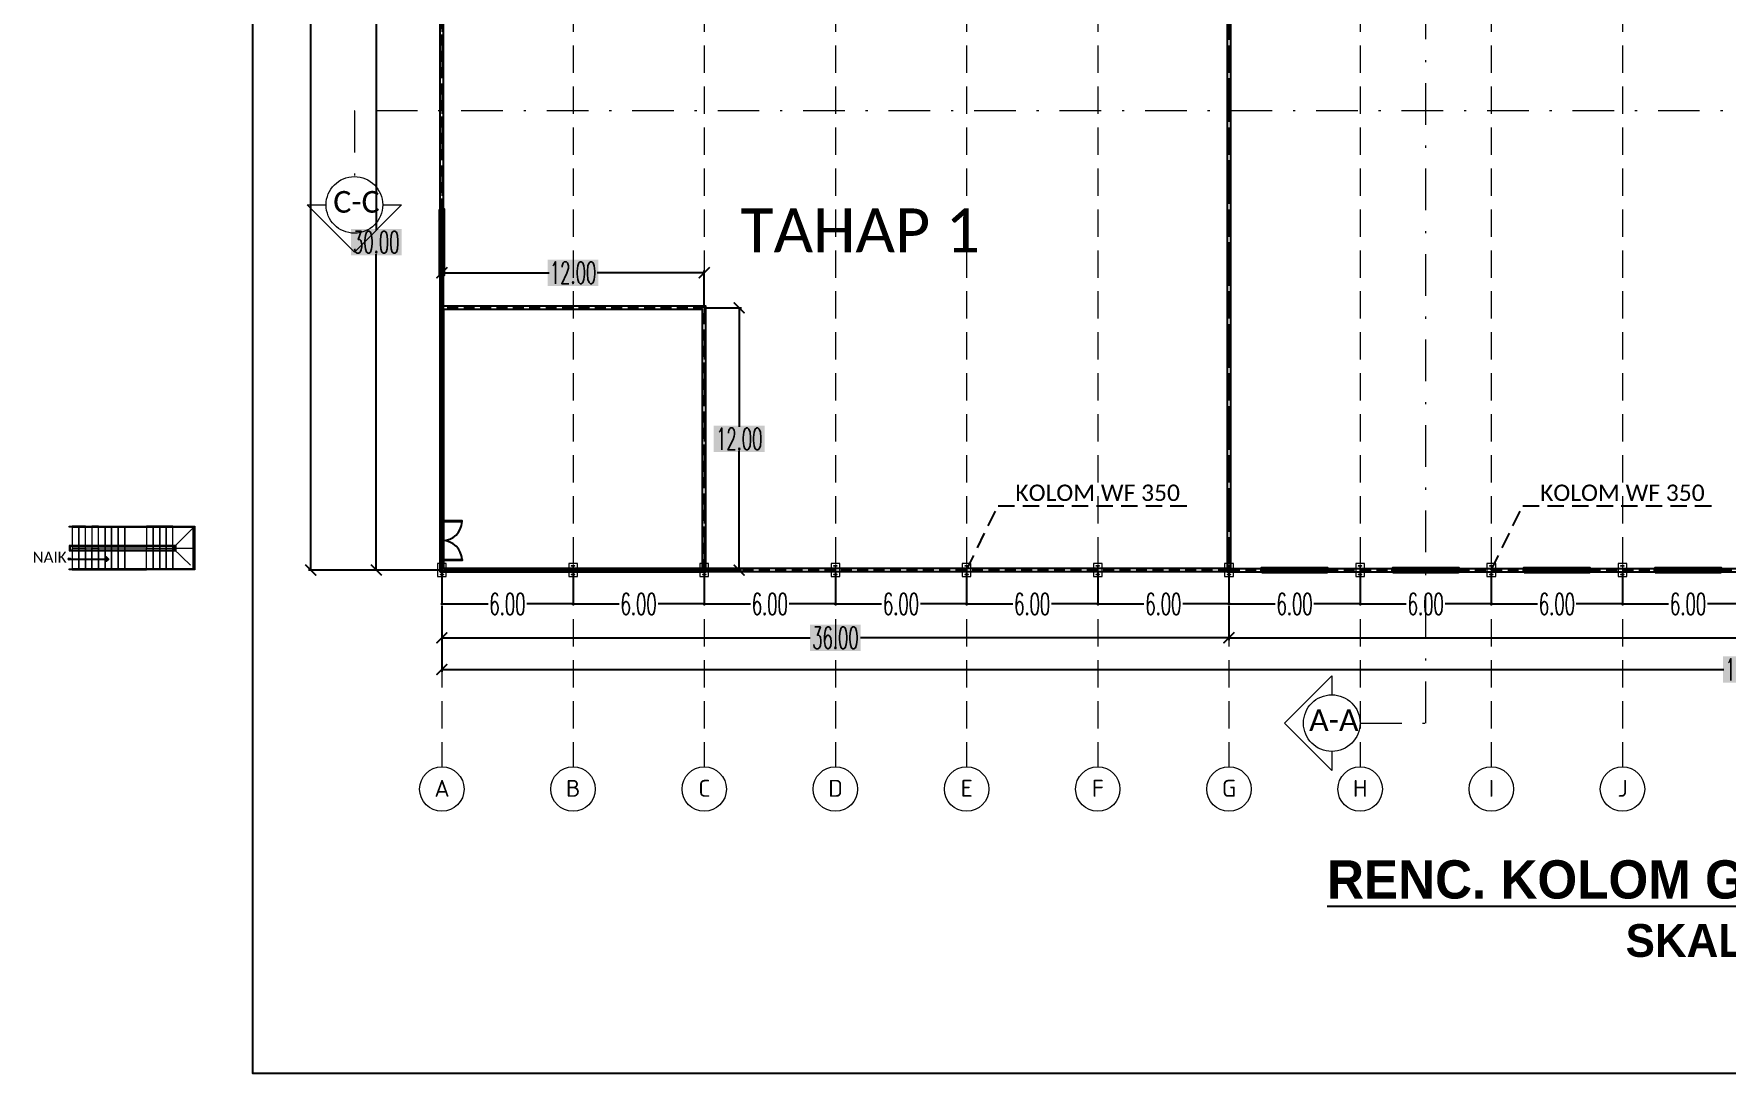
# Model space of a CAD drawing. Header units: millimetres. Extents: x 2175 to 3376, y 1504 to 1740.
# Drawn here: x 2582.5 to 2659.9, y 1584 to 1631.5 of the extents above; entities that cross this region are included whole.
import ezdxf

# ---------------------------------------------------------------- set-up
doc = ezdxf.new("R2010")
doc.units = ezdxf.units.MM
for name, pattern in [('DASHDOTX2', [50.8, 25.4, -12.7, 0, -12.7]), ('DASHED', [19.05, 12.7, -6.35]), ('HIDDEN', [0.375, 0.25, -0.125]), ('HIDDEN2', [0.1875, 0.125, -0.0625])]:
    doc.linetypes.add(name, pattern=pattern)
for name, color, linetype in [('2.5', 40, 'Continuous'), ('ARCH', 7, 'Continuous'), ('FUR', 7, 'Continuous'), ('GR', 7, 'Continuous'), ('KOP TEKS', 1, 'Continuous'), ('TEXT', 7, 'Continuous')]:
    doc.layers.add(name, color=color, linetype=linetype)
for name, color, linetype, lineweight in [('Garis Dim', 131, 'DASHED', 9), ('GRS-TIPIS', 253, 'Continuous', 9), ('HAT', 8, 'Continuous', 9), ('HATCH', 9, 'Continuous', 0), ('kusen', 2, 'Continuous', 5), ('PERABOT', 42, 'Continuous', 9), ('Pondasi', 6, 'Continuous', 9), ('POT', 2, 'Continuous', 30), ('RAILING', 34, 'Continuous', 9), ('TANGGA', 223, 'Continuous', 9)]:
    doc.layers.add(name, color=color, linetype=linetype, lineweight=lineweight)
doc.styles.add('-DIM2', font='simplex.shx', dxfattribs={"width": 0.55})
doc.styles.get("Standard").update_dxf_attribs({"font": 'arial.ttf'})
doc.dimstyles.new('DENAH KANTOR', dxfattribs={"dimtxt": 1, "dimasz": 0.05, "dimexe": 0.05, "dimexo": 0.05, "dimgap": 0.05, "dimtad": 0, "dimtih": 1, "dimtoh": 1, "dimzin": 0, "dimdsep": 46, "dimtxsty": '-DIM2', "dimblk": 'ARCHTICK', "dimcen": 0.3, "dimdle": 0.05, "dimclrd": 1, "dimclre": 1, "dimclrt": 7, "dimadec": 0, "dimazin": 0, "dimtfac": 1, "dimtix": 1, "dimtofl": 0, "dimtmove": 0, "dimatfit": 3, "dimldrblk": 'ARCHTICK', "dimfxl": 1, "dimtolj": 1, "dimtzin": 0, "dimarcsym": 0})
doc.dimstyles.new('DIMENSI WARNA 2.1', dxfattribs={"dimtxt": 1, "dimasz": 0.5, "dimexe": 0.1, "dimexo": 0.1, "dimgap": 0.05, "dimtad": 0, "dimtih": 1, "dimtoh": 1, "dimrnd": 0.0025, "dimzin": 0, "dimdsep": 46, "dimtxsty": '-DIM2', "dimblk": 'ARCHTICK', "dimcen": 0.1, "dimclrd": 1, "dimclre": 1, "dimclrt": 256, "dimadec": 0, "dimazin": 0, "dimtfac": 1, "dimtofl": 0, "dimtmove": 0, "dimatfit": 3, "dimldrblk": 'ARCHTICK', "dimfxl": 0.18, "dimtfill": 2, "dimtfillclr": 256, "dimtolj": 1, "dimtzin": 0, "dimarcsym": 0})

# ---------------------------------------------------------------- blocks, each defined once
blk = doc.blocks.new('_ArchTick')
at = {"color": 0, "linetype": 'ByBlock', "const_width": 0.15}
blk.add_lwpolyline([(-0.5, -0.5), (0.5, 0.5)], dxfattribs=at)
blk = doc.blocks.new('*D1064')
at = {"layer": 'Defpoints', "color": 0, "transparency": 16777216}
for p in [(2601.14, 1636.996), (2598.14, 1606.996), (2601.14, 1606.996)]:
    blk.add_point(p, dxfattribs=at)
at = {"layer": 'GR', "color": 1, "lineweight": -2, "transparency": 16777216}
for p, q in [((2601.04, 1636.996), (2598.04, 1636.996)), ((2598.14, 1636.996), (2598.14, 1622.546)), ((2598.14, 1606.996), (2598.14, 1621.446)), ((2601.04, 1606.996), (2598.04, 1606.996))]:
    blk.add_line(p, q, dxfattribs=at)
at = {"layer": 'GR', "color": 1, "lineweight": -2, "transparency": 16777216, "xscale": 0.5, "yscale": 0.5, "zscale": 0.5}
for p, rotation in [((2598.14, 1636.996), 90), ((2598.14, 1606.996), 270)]:
    blk.add_blockref('_ArchTick', p, dxfattribs=dict(at, rotation=rotation))
at = {"layer": 'GR', "color": 240, "transparency": 16777216, "insert": (2598.14, 1621.996), "char_height": 1, "attachment_point": 5, "style": '-DIM2', "bg_fill": 1, "box_fill_scale": 1.1, "bg_fill_color": 256, "bg_fill_true_color": 16180224, "bg_fill_transparency": 0}
blk.add_mtext('\\A1;30.00', dxfattribs=at)
blk = doc.blocks.new('*D1065')
at = {"layer": 'Defpoints', "color": 0, "transparency": 16777216}
for p in [(2598.14, 1666.996), (2595.14, 1606.996), (2598.14, 1606.996)]:
    blk.add_point(p, dxfattribs=at)
at = {"layer": 'GR', "color": 1, "lineweight": -2, "transparency": 16777216}
for p, q in [((2598.04, 1666.996), (2595.04, 1666.996)), ((2595.14, 1666.996), (2595.14, 1637.546)), ((2595.14, 1606.996), (2595.14, 1636.446)), ((2598.04, 1606.996), (2595.04, 1606.996))]:
    blk.add_line(p, q, dxfattribs=at)
at = {"layer": 'GR', "color": 1, "lineweight": -2, "transparency": 16777216, "xscale": 0.5, "yscale": 0.5, "zscale": 0.5}
for p, rotation in [((2595.14, 1666.996), 90), ((2595.14, 1606.996), 270)]:
    blk.add_blockref('_ArchTick', p, dxfattribs=dict(at, rotation=rotation))
at = {"layer": 'GR', "color": 240, "transparency": 16777216, "insert": (2595.14, 1636.996), "char_height": 1, "attachment_point": 5, "style": '-DIM2', "bg_fill": 1, "box_fill_scale": 1.1, "bg_fill_color": 256, "bg_fill_true_color": 16180224, "bg_fill_transparency": 0}
blk.add_mtext('\\A1;60.00', dxfattribs=at)
blk = doc.blocks.new('*D1066')
at = {"layer": 'Defpoints', "color": 0, "transparency": 16777216}
for p in [(2613.14, 1618.996), (2614.74, 1618.996), (2613.14, 1606.996)]:
    blk.add_point(p, dxfattribs=at)
at = {"layer": 'GR', "color": 1, "lineweight": -2, "transparency": 16777216}
for p, q in [((2613.24, 1618.996), (2614.84, 1618.996)), ((2614.74, 1618.996), (2614.74, 1613.546)), ((2614.74, 1606.996), (2614.74, 1612.446)), ((2613.24, 1606.996), (2614.84, 1606.996))]:
    blk.add_line(p, q, dxfattribs=at)
at = {"layer": 'GR', "color": 1, "lineweight": -2, "transparency": 16777216, "xscale": 0.5, "yscale": 0.5, "zscale": 0.5}
for p, rotation in [((2614.74, 1618.996), 90), ((2614.74, 1606.996), 270)]:
    blk.add_blockref('_ArchTick', p, dxfattribs=dict(at, rotation=rotation))
at = {"layer": 'GR', "color": 240, "transparency": 16777216, "insert": (2614.74, 1612.996), "char_height": 1, "attachment_point": 5, "style": '-DIM2', "bg_fill": 1, "box_fill_scale": 1.1, "bg_fill_color": 256, "bg_fill_true_color": 16180224, "bg_fill_transparency": 0}
blk.add_mtext('\\A1;12.00', dxfattribs=at)
blk = doc.blocks.new('*D1114')
at = {"layer": 'Defpoints', "color": 0, "transparency": 16777216}
for p in [(2601.14, 1620.596), (2601.14, 1618.996), (2613.14, 1618.996)]:
    blk.add_point(p, dxfattribs=at)
at = {"layer": 'GR', "color": 1, "lineweight": -2, "transparency": 16777216}
for p, q in [((2601.14, 1619.096), (2601.14, 1620.696)), ((2601.14, 1620.596), (2606.042, 1620.596)), ((2613.14, 1620.596), (2608.238, 1620.596)), ((2613.14, 1619.096), (2613.14, 1620.696))]:
    blk.add_line(p, q, dxfattribs=at)
at = {"layer": 'GR', "color": 1, "lineweight": -2, "transparency": 16777216, "xscale": 0.5, "yscale": 0.5, "zscale": 0.5, "rotation": 180}
blk.add_blockref('_ArchTick', (2601.14, 1620.596), dxfattribs=at)
at = {"layer": 'GR', "color": 1, "lineweight": -2, "transparency": 16777216, "xscale": 0.5, "yscale": 0.5, "zscale": 0.5}
blk.add_blockref('_ArchTick', (2613.14, 1620.596), dxfattribs=at)
at = {"layer": 'GR', "color": 240, "transparency": 16777216, "insert": (2607.14, 1620.596), "char_height": 1, "attachment_point": 5, "style": '-DIM2', "bg_fill": 1, "box_fill_scale": 1.1, "bg_fill_color": 256, "bg_fill_true_color": 16180224, "bg_fill_transparency": 0}
blk.add_mtext('\\A1;12.00', dxfattribs=at)
blk = doc.blocks.new('*D1115')
at = {"layer": 'Defpoints', "color": 0, "linetype": 'Continuous', "transparency": 16777216}
for p in [(2601.14, 1606.996), (2607.14, 1606.996), (2607.14, 1605.446)]:
    blk.add_point(p, dxfattribs=at)
at = {"layer": 'GR', "color": 1, "linetype": 'Continuous', "lineweight": -2, "transparency": 16777216}
for p, q in [((2601.14, 1606.946), (2601.14, 1605.396)), ((2607.14, 1606.946), (2607.14, 1605.396)), ((2601.09, 1605.446), (2603.252, 1605.446)), ((2607.19, 1605.446), (2605.028, 1605.446))]:
    blk.add_line(p, q, dxfattribs=at)
at = {"layer": 'GR', "color": 1, "linetype": 'Continuous', "lineweight": -2, "transparency": 16777216, "xscale": 0.05, "yscale": 0.05, "zscale": 0.05, "rotation": 180}
blk.add_blockref('_ArchTick', (2601.14, 1605.446), dxfattribs=at)
at = {"layer": 'GR', "color": 1, "linetype": 'Continuous', "lineweight": -2, "transparency": 16777216, "xscale": 0.05, "yscale": 0.05, "zscale": 0.05}
blk.add_blockref('_ArchTick', (2607.14, 1605.446), dxfattribs=at)
at = {"layer": 'GR', "color": 7, "linetype": 'Continuous', "transparency": 16777216, "insert": (2604.14, 1605.446), "char_height": 1, "attachment_point": 5, "style": '-DIM2'}
blk.add_mtext('\\A1;6.00', dxfattribs=at)
blk = doc.blocks.new('*D1116')
at = {"layer": 'Defpoints', "color": 0, "linetype": 'Continuous', "transparency": 16777216}
for p in [(2607.14, 1606.996), (2613.14, 1606.996), (2607.14, 1605.446)]:
    blk.add_point(p, dxfattribs=at)
at = {"layer": 'GR', "color": 1, "linetype": 'Continuous', "lineweight": -2, "transparency": 16777216}
for p, q in [((2607.14, 1606.946), (2607.14, 1605.396)), ((2613.14, 1606.946), (2613.14, 1605.396)), ((2607.09, 1605.446), (2609.252, 1605.446)), ((2613.19, 1605.446), (2611.028, 1605.446))]:
    blk.add_line(p, q, dxfattribs=at)
at = {"layer": 'GR', "color": 1, "linetype": 'Continuous', "lineweight": -2, "transparency": 16777216, "xscale": 0.05, "yscale": 0.05, "zscale": 0.05, "rotation": 180}
blk.add_blockref('_ArchTick', (2607.14, 1605.446), dxfattribs=at)
at = {"layer": 'GR', "color": 1, "linetype": 'Continuous', "lineweight": -2, "transparency": 16777216, "xscale": 0.05, "yscale": 0.05, "zscale": 0.05}
blk.add_blockref('_ArchTick', (2613.14, 1605.446), dxfattribs=at)
at = {"layer": 'GR', "color": 7, "linetype": 'Continuous', "transparency": 16777216, "insert": (2610.14, 1605.446), "char_height": 1, "attachment_point": 5, "style": '-DIM2'}
blk.add_mtext('\\A1;6.00', dxfattribs=at)
blk = doc.blocks.new('*D1117')
at = {"layer": 'Defpoints', "color": 0, "transparency": 16777216}
for p in [(2601.14, 1605.446), (2721.14, 1605.446), (2721.14, 1602.446)]:
    blk.add_point(p, dxfattribs=at)
at = {"layer": 'GR', "color": 1, "lineweight": -2, "transparency": 16777216}
for p, q in [((2601.14, 1605.346), (2601.14, 1602.346)), ((2721.14, 1605.346), (2721.14, 1602.346)), ((2601.14, 1602.446), (2659.78, 1602.446)), ((2721.14, 1602.446), (2662.5, 1602.446))]:
    blk.add_line(p, q, dxfattribs=at)
at = {"layer": 'GR', "color": 1, "lineweight": -2, "transparency": 16777216, "xscale": 0.5, "yscale": 0.5, "zscale": 0.5, "rotation": 180}
blk.add_blockref('_ArchTick', (2601.14, 1602.446), dxfattribs=at)
at = {"layer": 'GR', "color": 1, "lineweight": -2, "transparency": 16777216, "xscale": 0.5, "yscale": 0.5, "zscale": 0.5}
blk.add_blockref('_ArchTick', (2721.14, 1602.446), dxfattribs=at)
at = {"layer": 'GR', "color": 240, "transparency": 16777216, "insert": (2661.14, 1602.446), "char_height": 1, "attachment_point": 5, "style": '-DIM2', "bg_fill": 1, "box_fill_scale": 1.1, "bg_fill_color": 256, "bg_fill_true_color": 16180224, "bg_fill_transparency": 0}
blk.add_mtext('\\A1;120.00', dxfattribs=at)
blk = doc.blocks.new('*D1118')
at = {"layer": 'Defpoints', "color": 0, "transparency": 16777216}
for p in [(2601.14, 1605.446), (2637.14, 1605.446), (2637.14, 1603.896)]:
    blk.add_point(p, dxfattribs=at)
at = {"layer": 'GR', "color": 1, "lineweight": -2, "transparency": 16777216}
for p, q in [((2601.14, 1605.346), (2601.14, 1603.796)), ((2637.14, 1605.346), (2637.14, 1603.796)), ((2601.14, 1603.896), (2617.99, 1603.896)), ((2637.14, 1603.896), (2620.29, 1603.896))]:
    blk.add_line(p, q, dxfattribs=at)
at = {"layer": 'GR', "color": 1, "lineweight": -2, "transparency": 16777216, "xscale": 0.5, "yscale": 0.5, "zscale": 0.5, "rotation": 180}
blk.add_blockref('_ArchTick', (2601.14, 1603.896), dxfattribs=at)
at = {"layer": 'GR', "color": 1, "lineweight": -2, "transparency": 16777216, "xscale": 0.5, "yscale": 0.5, "zscale": 0.5}
blk.add_blockref('_ArchTick', (2637.14, 1603.896), dxfattribs=at)
at = {"layer": 'GR', "color": 240, "transparency": 16777216, "insert": (2619.14, 1603.896), "char_height": 1, "attachment_point": 5, "style": '-DIM2', "bg_fill": 1, "box_fill_scale": 1.1, "bg_fill_color": 256, "bg_fill_true_color": 16180224, "bg_fill_transparency": 0}
blk.add_mtext('\\A1;36.00', dxfattribs=at)
blk = doc.blocks.new('*D1119')
at = {"layer": 'Defpoints', "color": 0, "transparency": 16777216}
for p in [(2637.14, 1605.446), (2721.14, 1605.446), (2637.14, 1603.896)]:
    blk.add_point(p, dxfattribs=at)
at = {"layer": 'GR', "color": 1, "lineweight": -2, "transparency": 16777216}
for p, q in [((2637.14, 1605.346), (2637.14, 1603.796)), ((2721.14, 1605.346), (2721.14, 1603.796)), ((2637.14, 1603.896), (2677.99, 1603.896)), ((2721.14, 1603.896), (2680.29, 1603.896))]:
    blk.add_line(p, q, dxfattribs=at)
at = {"layer": 'GR', "color": 1, "lineweight": -2, "transparency": 16777216, "xscale": 0.5, "yscale": 0.5, "zscale": 0.5, "rotation": 180}
blk.add_blockref('_ArchTick', (2637.14, 1603.896), dxfattribs=at)
at = {"layer": 'GR', "color": 1, "lineweight": -2, "transparency": 16777216, "xscale": 0.5, "yscale": 0.5, "zscale": 0.5}
blk.add_blockref('_ArchTick', (2721.14, 1603.896), dxfattribs=at)
at = {"layer": 'GR', "color": 240, "transparency": 16777216, "insert": (2679.14, 1603.896), "char_height": 1, "attachment_point": 5, "style": '-DIM2', "bg_fill": 1, "box_fill_scale": 1.1, "bg_fill_color": 256, "bg_fill_true_color": 16180224, "bg_fill_transparency": 0}
blk.add_mtext('\\A1;84.00', dxfattribs=at)
blk = doc.blocks.new('*D1156')
at = {"layer": 'Defpoints', "color": 0, "linetype": 'Continuous', "transparency": 16777216}
for p in [(2619.14, 1606.996), (2625.14, 1606.996), (2619.14, 1605.446)]:
    blk.add_point(p, dxfattribs=at)
at = {"layer": 'GR', "color": 1, "linetype": 'Continuous', "lineweight": -2, "transparency": 16777216}
for p, q in [((2619.14, 1606.946), (2619.14, 1605.396)), ((2625.14, 1606.946), (2625.14, 1605.396)), ((2619.09, 1605.446), (2621.252, 1605.446)), ((2625.19, 1605.446), (2623.028, 1605.446))]:
    blk.add_line(p, q, dxfattribs=at)
at = {"layer": 'GR', "color": 1, "linetype": 'Continuous', "lineweight": -2, "transparency": 16777216, "xscale": 0.05, "yscale": 0.05, "zscale": 0.05, "rotation": 180}
blk.add_blockref('_ArchTick', (2619.14, 1605.446), dxfattribs=at)
at = {"layer": 'GR', "color": 1, "linetype": 'Continuous', "lineweight": -2, "transparency": 16777216, "xscale": 0.05, "yscale": 0.05, "zscale": 0.05}
blk.add_blockref('_ArchTick', (2625.14, 1605.446), dxfattribs=at)
at = {"layer": 'GR', "color": 7, "linetype": 'Continuous', "transparency": 16777216, "insert": (2622.14, 1605.446), "char_height": 1, "attachment_point": 5, "style": '-DIM2'}
blk.add_mtext('\\A1;6.00', dxfattribs=at)
blk = doc.blocks.new('*D1157')
at = {"layer": 'Defpoints', "color": 0, "linetype": 'Continuous', "transparency": 16777216}
for p in [(2613.14, 1606.996), (2619.14, 1606.996), (2619.14, 1605.446)]:
    blk.add_point(p, dxfattribs=at)
at = {"layer": 'GR', "color": 1, "linetype": 'Continuous', "lineweight": -2, "transparency": 16777216}
for p, q in [((2613.14, 1606.946), (2613.14, 1605.396)), ((2619.14, 1606.946), (2619.14, 1605.396)), ((2613.09, 1605.446), (2615.252, 1605.446)), ((2619.19, 1605.446), (2617.028, 1605.446))]:
    blk.add_line(p, q, dxfattribs=at)
at = {"layer": 'GR', "color": 1, "linetype": 'Continuous', "lineweight": -2, "transparency": 16777216, "xscale": 0.05, "yscale": 0.05, "zscale": 0.05, "rotation": 180}
blk.add_blockref('_ArchTick', (2613.14, 1605.446), dxfattribs=at)
at = {"layer": 'GR', "color": 1, "linetype": 'Continuous', "lineweight": -2, "transparency": 16777216, "xscale": 0.05, "yscale": 0.05, "zscale": 0.05}
blk.add_blockref('_ArchTick', (2619.14, 1605.446), dxfattribs=at)
at = {"layer": 'GR', "color": 7, "linetype": 'Continuous', "transparency": 16777216, "insert": (2616.14, 1605.446), "char_height": 1, "attachment_point": 5, "style": '-DIM2'}
blk.add_mtext('\\A1;6.00', dxfattribs=at)
blk = doc.blocks.new('*D1158')
at = {"layer": 'Defpoints', "color": 0, "linetype": 'Continuous', "transparency": 16777216}
for p in [(2643.14, 1606.996), (2649.14, 1606.996), (2643.14, 1605.446)]:
    blk.add_point(p, dxfattribs=at)
at = {"layer": 'GR', "color": 1, "linetype": 'Continuous', "lineweight": -2, "transparency": 16777216}
for p, q in [((2643.14, 1606.946), (2643.14, 1605.396)), ((2649.14, 1606.946), (2649.14, 1605.396)), ((2643.09, 1605.446), (2645.252, 1605.446)), ((2649.19, 1605.446), (2647.028, 1605.446))]:
    blk.add_line(p, q, dxfattribs=at)
at = {"layer": 'GR', "color": 1, "linetype": 'Continuous', "lineweight": -2, "transparency": 16777216, "xscale": 0.05, "yscale": 0.05, "zscale": 0.05, "rotation": 180}
blk.add_blockref('_ArchTick', (2643.14, 1605.446), dxfattribs=at)
at = {"layer": 'GR', "color": 1, "linetype": 'Continuous', "lineweight": -2, "transparency": 16777216, "xscale": 0.05, "yscale": 0.05, "zscale": 0.05}
blk.add_blockref('_ArchTick', (2649.14, 1605.446), dxfattribs=at)
at = {"layer": 'GR', "color": 7, "linetype": 'Continuous', "transparency": 16777216, "insert": (2646.14, 1605.446), "char_height": 1, "attachment_point": 5, "style": '-DIM2'}
blk.add_mtext('\\A1;6.00', dxfattribs=at)
blk = doc.blocks.new('*D1159')
at = {"layer": 'Defpoints', "color": 0, "linetype": 'Continuous', "transparency": 16777216}
for p in [(2637.14, 1606.996), (2643.14, 1606.996), (2643.14, 1605.446)]:
    blk.add_point(p, dxfattribs=at)
at = {"layer": 'GR', "color": 1, "linetype": 'Continuous', "lineweight": -2, "transparency": 16777216}
for p, q in [((2637.14, 1606.946), (2637.14, 1605.396)), ((2643.14, 1606.946), (2643.14, 1605.396)), ((2637.09, 1605.446), (2639.252, 1605.446)), ((2643.19, 1605.446), (2641.028, 1605.446))]:
    blk.add_line(p, q, dxfattribs=at)
at = {"layer": 'GR', "color": 1, "linetype": 'Continuous', "lineweight": -2, "transparency": 16777216, "xscale": 0.05, "yscale": 0.05, "zscale": 0.05, "rotation": 180}
blk.add_blockref('_ArchTick', (2637.14, 1605.446), dxfattribs=at)
at = {"layer": 'GR', "color": 1, "linetype": 'Continuous', "lineweight": -2, "transparency": 16777216, "xscale": 0.05, "yscale": 0.05, "zscale": 0.05}
blk.add_blockref('_ArchTick', (2643.14, 1605.446), dxfattribs=at)
at = {"layer": 'GR', "color": 7, "linetype": 'Continuous', "transparency": 16777216, "insert": (2640.14, 1605.446), "char_height": 1, "attachment_point": 5, "style": '-DIM2'}
blk.add_mtext('\\A1;6.00', dxfattribs=at)
blk = doc.blocks.new('*D1160')
at = {"layer": 'Defpoints', "color": 0, "linetype": 'Continuous', "transparency": 16777216}
for p in [(2625.14, 1606.996), (2631.14, 1606.996), (2631.14, 1605.446)]:
    blk.add_point(p, dxfattribs=at)
at = {"layer": 'GR', "color": 1, "linetype": 'Continuous', "lineweight": -2, "transparency": 16777216}
for p, q in [((2625.14, 1606.946), (2625.14, 1605.396)), ((2631.14, 1606.946), (2631.14, 1605.396)), ((2625.09, 1605.446), (2627.252, 1605.446)), ((2631.19, 1605.446), (2629.028, 1605.446))]:
    blk.add_line(p, q, dxfattribs=at)
at = {"layer": 'GR', "color": 1, "linetype": 'Continuous', "lineweight": -2, "transparency": 16777216, "xscale": 0.05, "yscale": 0.05, "zscale": 0.05, "rotation": 180}
blk.add_blockref('_ArchTick', (2625.14, 1605.446), dxfattribs=at)
at = {"layer": 'GR', "color": 1, "linetype": 'Continuous', "lineweight": -2, "transparency": 16777216, "xscale": 0.05, "yscale": 0.05, "zscale": 0.05}
blk.add_blockref('_ArchTick', (2631.14, 1605.446), dxfattribs=at)
at = {"layer": 'GR', "color": 7, "linetype": 'Continuous', "transparency": 16777216, "insert": (2628.14, 1605.446), "char_height": 1, "attachment_point": 5, "style": '-DIM2'}
blk.add_mtext('\\A1;6.00', dxfattribs=at)
blk = doc.blocks.new('*D1161')
at = {"layer": 'Defpoints', "color": 0, "linetype": 'Continuous', "transparency": 16777216}
for p in [(2631.14, 1606.996), (2637.14, 1606.996), (2631.14, 1605.446)]:
    blk.add_point(p, dxfattribs=at)
at = {"layer": 'GR', "color": 1, "linetype": 'Continuous', "lineweight": -2, "transparency": 16777216}
for p, q in [((2631.14, 1606.946), (2631.14, 1605.396)), ((2637.14, 1606.946), (2637.14, 1605.396)), ((2631.09, 1605.446), (2633.252, 1605.446)), ((2637.19, 1605.446), (2635.028, 1605.446))]:
    blk.add_line(p, q, dxfattribs=at)
at = {"layer": 'GR', "color": 1, "linetype": 'Continuous', "lineweight": -2, "transparency": 16777216, "xscale": 0.05, "yscale": 0.05, "zscale": 0.05, "rotation": 180}
blk.add_blockref('_ArchTick', (2631.14, 1605.446), dxfattribs=at)
at = {"layer": 'GR', "color": 1, "linetype": 'Continuous', "lineweight": -2, "transparency": 16777216, "xscale": 0.05, "yscale": 0.05, "zscale": 0.05}
blk.add_blockref('_ArchTick', (2637.14, 1605.446), dxfattribs=at)
at = {"layer": 'GR', "color": 7, "linetype": 'Continuous', "transparency": 16777216, "insert": (2634.14, 1605.446), "char_height": 1, "attachment_point": 5, "style": '-DIM2'}
blk.add_mtext('\\A1;6.00', dxfattribs=at)
blk = doc.blocks.new('*D1166')
at = {"layer": 'Defpoints', "color": 0, "linetype": 'Continuous', "transparency": 16777216}
for p in [(2649.14, 1606.996), (2655.14, 1606.996), (2655.14, 1605.446)]:
    blk.add_point(p, dxfattribs=at)
at = {"layer": 'GR', "color": 1, "linetype": 'Continuous', "lineweight": -2, "transparency": 16777216}
for p, q in [((2649.14, 1606.946), (2649.14, 1605.396)), ((2655.14, 1606.946), (2655.14, 1605.396)), ((2649.09, 1605.446), (2651.252, 1605.446)), ((2655.19, 1605.446), (2653.028, 1605.446))]:
    blk.add_line(p, q, dxfattribs=at)
at = {"layer": 'GR', "color": 1, "linetype": 'Continuous', "lineweight": -2, "transparency": 16777216, "xscale": 0.05, "yscale": 0.05, "zscale": 0.05, "rotation": 180}
blk.add_blockref('_ArchTick', (2649.14, 1605.446), dxfattribs=at)
at = {"layer": 'GR', "color": 1, "linetype": 'Continuous', "lineweight": -2, "transparency": 16777216, "xscale": 0.05, "yscale": 0.05, "zscale": 0.05}
blk.add_blockref('_ArchTick', (2655.14, 1605.446), dxfattribs=at)
at = {"layer": 'GR', "color": 7, "linetype": 'Continuous', "transparency": 16777216, "insert": (2652.14, 1605.446), "char_height": 1, "attachment_point": 5, "style": '-DIM2'}
blk.add_mtext('\\A1;6.00', dxfattribs=at)
blk = doc.blocks.new('*D1167')
at = {"layer": 'Defpoints', "color": 0, "linetype": 'Continuous', "transparency": 16777216}
for p in [(2655.14, 1606.996), (2661.14, 1606.996), (2655.14, 1605.446)]:
    blk.add_point(p, dxfattribs=at)
at = {"layer": 'GR', "color": 1, "linetype": 'Continuous', "lineweight": -2, "transparency": 16777216}
for p, q in [((2655.14, 1606.946), (2655.14, 1605.396)), ((2661.14, 1606.946), (2661.14, 1605.396)), ((2655.09, 1605.446), (2657.252, 1605.446)), ((2661.19, 1605.446), (2659.028, 1605.446))]:
    blk.add_line(p, q, dxfattribs=at)
at = {"layer": 'GR', "color": 1, "linetype": 'Continuous', "lineweight": -2, "transparency": 16777216, "xscale": 0.05, "yscale": 0.05, "zscale": 0.05, "rotation": 180}
blk.add_blockref('_ArchTick', (2655.14, 1605.446), dxfattribs=at)
at = {"layer": 'GR', "color": 1, "linetype": 'Continuous', "lineweight": -2, "transparency": 16777216, "xscale": 0.05, "yscale": 0.05, "zscale": 0.05}
blk.add_blockref('_ArchTick', (2661.14, 1605.446), dxfattribs=at)
at = {"layer": 'GR', "color": 7, "linetype": 'Continuous', "transparency": 16777216, "insert": (2658.14, 1605.446), "char_height": 1, "attachment_point": 5, "style": '-DIM2'}
blk.add_mtext('\\A1;6.00', dxfattribs=at)
blk = doc.blocks.new('DOOR-190')
at = {"layer": 'ARCH', "color": 32}
for p, q in [((-910, -270), (-955, -270)), ((-955, -270), (-955, -370)), ((-955, -370), (-905, -370)), ((-910, -270), (-910, -310)), ((-905, -310), (-910, -310)), ((-905, -310), (-905, -370)), ((900, -310), (895, -310)), ((895, -370), (895, -310)), ((895, -370), (945, -370)), ((900, -310), (900, -270)), ((945, -270), (900, -270)), ((945, -370), (945, -270))]:
    blk.add_line(p, q, dxfattribs=at)
for points in [[(-875, 630), (-910, 630), (-910, -270), (-875, -270)], [(865, 630), (900, 630), (900, -270), (865, -270)]]:
    blk.add_lwpolyline(points, close=True, dxfattribs=at)
at = {"layer": 'ARCH', "color": 40}
for centre, start, end in [((-910, -275), 0, 87.78359), ((900, -275), 92.21641, 180)]:
    blk.add_arc(centre, 905, start, end, dxfattribs=at)
blk = doc.blocks.new('Jendela Aluminium Kusen')
at = {"layer": 'kusen'}
for points in [[(100, 0), (100, 0), (100, 0), (100, 0), (100, 40), (100, 40), (100, 40), (0, 40), (0, 40), (0, 40), (0, 40), (0, 40), (0, 40), (0, 0), (100, 0)], [(18, 40), (18, 37), (3, 37), (3, 3), (32, 3)], [(33, 8), (34, 7)], [(41, 3), (64, 3)], [(73, 3), (97, 3), (97, 37), (82, 37), (82, 40)]]:
    blk.add_lwpolyline(points, dxfattribs=at)
for points in [[(33, 8, 2.338105), (40, 8), (39, 7)], [(34, 7, 2.53224), (39, 7)]]:
    blk.add_lwpolyline(points, format="xyb", dxfattribs=at)
blk.add_lwpolyline([(66, 7, 2.53224), (71, 7), (72, 8, -2.338105), (65, 8)], format="xyb", close=True, dxfattribs=at)
blk = doc.blocks.new('WF300')
at = {"layer": 'Pondasi'}
for p, q in [((4219.408, -132.102), (4219.418, -132.102)), ((4219.418, -131.977), (4219.418, -132.102)), ((4219.418, -132.034), (4219.698, -132.034)), ((4219.418, -132.044), (4219.698, -132.044)), ((4219.558, -132.044), (4219.558, -132.034)), ((4219.698, -132.102), (4219.698, -131.977)), ((4219.698, -132.102), (4219.708, -132.102))]:
    blk.add_line(p, q, dxfattribs=at)
blk.add_lwpolyline([(4219.783, -132.189), (4219.783, -131.889), (4219.333, -131.889), (4219.333, -132.189)], close=True, dxfattribs=at)
for points in [[(4219.418, -131.977), (4219.408, -131.977), (4219.408, -132.102)], [(4219.708, -132.102), (4219.708, -131.977), (4219.698, -131.977)]]:
    blk.add_lwpolyline(points, dxfattribs=at)

msp = doc.modelspace()

# ---------------------------------------------------------------- hatches: boundary and pattern name
at = {"layer": 'PERABOT'}
h = msp.add_hatch(color=256, dxfattribs=at)
h.dxf.hatch_style = 1
edge = h.paths.add_edge_path()
edge.add_arc((2584.099, 1607.502), 0.05, 0, 360)

# ---------------------------------------------------------------- linework, layer by layer
at = {"linetype": 'HIDDEN', "ltscale": 3}
for points in [[(2625.14, 1606.996), (2626.582, 1609.937), (2635.582, 1609.937)], [(2649.14, 1606.996), (2650.582, 1609.937), (2659.582, 1609.937)]]:
    msp.add_lwpolyline(points, dxfattribs=at)
at = {"layer": '2.5'}
msp.add_lwpolyline([(2584.099, 1607.502), (2585.899, 1607.502), (2585.793, 1607.396), (2585.793, 1607.608), (2585.899, 1607.502)], dxfattribs=at)
at = {"layer": 'FUR', "color": 251, "linetype": 'HIDDEN2', "lineweight": 0, "ltscale": 10, "true_color": 0x67696c}
for p, q in [((2601.14, 1675.996), (2601.14, 1597.996)), ((2607.14, 1675.996), (2607.14, 1597.996)), ((2613.14, 1675.996), (2613.14, 1597.996)), ((2619.14, 1675.996), (2619.14, 1597.996)), ((2625.14, 1675.996), (2625.14, 1597.996)), ((2631.14, 1675.996), (2631.14, 1597.996)), ((2637.14, 1675.996), (2637.14, 1597.996)), ((2643.14, 1675.996), (2643.14, 1597.996)), ((2649.14, 1675.996), (2649.14, 1597.996)), ((2655.14, 1675.996), (2655.14, 1597.996))]:
    msp.add_line(p, q, dxfattribs=at)
at = {"layer": 'FUR', "color": 251, "lineweight": 0, "ltscale": 10, "true_color": 0x67696c}
for centre in [(2601.14, 1596.98), (2607.14, 1596.98), (2613.14, 1596.98), (2619.14, 1596.98), (2625.14, 1596.98), (2631.14, 1596.98), (2637.14, 1596.98), (2643.14, 1596.98), (2649.14, 1596.98), (2655.14, 1596.98)]:
    msp.add_circle(centre, 1.016, dxfattribs=at)
at = {"layer": 'Garis Dim', "linetype": 'DASHDOTX2', "ltscale": 0.075}
for points in [[(2643.14, 1599.996), (2646.14, 1599.996), (2646.14, 1673.996), (2640.14, 1673.996)], [(2725.14, 1624.996), (2725.14, 1627.996), (2597.14, 1627.996), (2597.14, 1624.996)]]:
    msp.add_lwpolyline(points, dxfattribs=at)
at = {"layer": 'Garis Dim'}
for points in [[(2598.436, 1623.7), (2599.3, 1623.7), (2597.14, 1621.54), (2594.98, 1623.7), (2595.844, 1623.7)], [(2641.844, 1598.7), (2641.844, 1597.836), (2639.684, 1599.996), (2641.844, 1602.156), (2641.844, 1601.292)]]:
    msp.add_lwpolyline(points, dxfattribs=at)
for centre in [(2597.14, 1623.7), (2641.844, 1599.996)]:
    msp.add_circle(centre, 1.296, dxfattribs=at)
at = {"layer": 'GR', "color": 144, "true_color": 0x00629d}
for points in [[(2601.065, 1637.071), (2637.215, 1637.071), (2637.215, 1606.921), (2601.065, 1606.921)], [(2601.215, 1636.921), (2637.065, 1636.921), (2637.065, 1607.071), (2601.215, 1607.071)], [(2637.065, 1637.071), (2637.065, 1606.921), (2721.215, 1606.921), (2721.215, 1637.071)], [(2637.215, 1636.921), (2637.215, 1607.071), (2721.065, 1607.071), (2721.065, 1636.921)], [(2601.065, 1606.921), (2613.215, 1606.921), (2613.215, 1619.071), (2601.065, 1619.071)], [(2601.215, 1607.071), (2613.065, 1607.071), (2613.065, 1618.921), (2601.215, 1618.921)]]:
    msp.add_lwpolyline(points, close=True, dxfattribs=at)
at = {"layer": 'GR', "color": 0, "lineweight": 50}
for points in [[(2601.065, 1623.496), (2601.065, 1620.496), (2601.215, 1620.496), (2601.215, 1623.496)], [(2638.64, 1606.921), (2641.64, 1606.921), (2641.64, 1607.071), (2638.64, 1607.071)], [(2644.64, 1606.921), (2647.64, 1606.921), (2647.64, 1607.071), (2644.64, 1607.071)], [(2650.64, 1606.921), (2653.64, 1606.921), (2653.64, 1607.071), (2650.64, 1607.071)], [(2656.64, 1606.921), (2659.64, 1606.921), (2659.64, 1607.071), (2656.64, 1607.071)]]:
    msp.add_lwpolyline(points, close=True, dxfattribs=at)
at = {"layer": 'GR'}
msp.add_lwpolyline([(2584.236, 1607.052), (2589.786, 1607.052), (2589.786, 1608.952), (2584.236, 1608.952)], dxfattribs=at)
at = {"layer": 'GRS-TIPIS', "linetype": 'HIDDEN', "ltscale": 2}
for points in [[(2601.14, 1636.996), (2637.14, 1636.996), (2637.14, 1606.996), (2601.14, 1606.996)], [(2637.14, 1636.996), (2637.14, 1606.996), (2721.14, 1606.996), (2721.14, 1636.996)], [(2601.14, 1606.996), (2613.14, 1606.996), (2613.14, 1618.996), (2601.14, 1618.996)]]:
    msp.add_lwpolyline(points, close=True, dxfattribs=at)
at = {"layer": 'HATCH', "lineweight": 0}
for p, q in [((2601.065, 1611.696), (2601.215, 1611.696)), ((2601.065, 1611.696), (2601.215, 1611.696)), ((2601.065, 1610.196), (2601.215, 1610.196))]:
    msp.add_line(p, q, dxfattribs=at)
at = {"layer": 'KOP TEKS', "color": 2}
msp.add_lwpolyline([(2729.921, 1583.985), (2729.921, 1681.172), (2592.471, 1681.172), (2592.471, 1583.985)], close=True, dxfattribs=at)
at = {"layer": 'kusen', "ltscale": 200}
for points in [[(2601.09, 1610.966), (2601.19, 1610.966), (2601.19, 1611.656), (2601.09, 1611.656)], [(2601.09, 1610.926), (2601.19, 1610.926), (2601.19, 1610.236), (2601.09, 1610.236)]]:
    msp.add_lwpolyline(points, close=True, dxfattribs=at)
at = {"layer": 'kusen', "color": 114}
for points in [[(2601.143, 1610.951), (2601.143, 1611.671), (2601.137, 1611.671), (2601.137, 1610.951)], [(2601.143, 1610.941), (2601.143, 1610.221), (2601.137, 1610.221), (2601.137, 1610.941)]]:
    msp.add_lwpolyline(points, close=True, dxfattribs=at)
at = {"layer": 'PERABOT'}
msp.add_circle((2584.099, 1607.502), 0.05, dxfattribs=at)
at = {"layer": 'RAILING', "linetype": 'Continuous'}
msp.add_lwpolyline([(2584.086, 1609.002), (2589.836, 1609.002), (2589.836, 1607.002), (2584.086, 1607.002), (2584.086, 1607.052), (2589.786, 1607.052), (2589.786, 1608.952), (2584.086, 1608.952), (2584.086, 1609.002)], dxfattribs=at)
for points in [[(2584.086, 1607.877), (2588.986, 1607.877), (2588.986, 1608.127), (2584.086, 1608.127)], [(2584.136, 1607.927), (2588.936, 1607.927), (2588.936, 1608.077), (2584.136, 1608.077)]]:
    msp.add_lwpolyline(points, close=True, dxfattribs=at)
at = {"layer": 'TANGGA', "linetype": 'Continuous'}
for q in [(2589.836, 1609.002), (2589.636, 1607.227), (2589.836, 1608.002)]:
    msp.add_line((2588.836, 1608.002), q, dxfattribs=at)
for points in [[(2584.236, 1608.002), (2584.536, 1608.002), (2584.536, 1609.002), (2584.236, 1609.002)], [(2584.836, 1609.002), (2584.536, 1609.002), (2584.536, 1608.002), (2584.836, 1608.002)], [(2584.836, 1609.002), (2585.136, 1609.002), (2585.136, 1608.002), (2584.836, 1608.002)], [(2585.436, 1609.002), (2585.136, 1609.002), (2585.136, 1608.002), (2585.436, 1608.002)], [(2585.436, 1609.002), (2585.736, 1609.002), (2585.736, 1608.002), (2585.436, 1608.002)], [(2585.736, 1609.002), (2586.036, 1609.002), (2586.036, 1608.002), (2585.736, 1608.002)], [(2586.036, 1609.002), (2586.336, 1609.002), (2586.336, 1608.002), (2586.036, 1608.002)], [(2586.336, 1609.002), (2586.636, 1609.002), (2586.636, 1608.002), (2586.336, 1608.002)], [(2586.636, 1609.002), (2587.636, 1609.002), (2587.636, 1608.002), (2586.636, 1608.002)], [(2587.936, 1609.002), (2587.636, 1609.002), (2587.636, 1608.002), (2587.936, 1608.002)], [(2588.236, 1609.002), (2587.936, 1609.002), (2587.936, 1608.002), (2588.236, 1608.002)], [(2588.536, 1609.002), (2588.236, 1609.002), (2588.236, 1608.002), (2588.536, 1608.002)], [(2588.836, 1609.002), (2588.536, 1609.002), (2588.536, 1608.002), (2588.836, 1608.002)], [(2588.836, 1609.002), (2589.836, 1609.002), (2589.836, 1607.002), (2588.836, 1607.002)], [(2584.236, 1607.002), (2584.536, 1607.002), (2584.536, 1608.002), (2584.236, 1608.002)], [(2584.536, 1607.002), (2584.836, 1607.002), (2584.836, 1608.002), (2584.536, 1608.002)], [(2584.836, 1607.002), (2585.136, 1607.002), (2585.136, 1608.002), (2584.836, 1608.002)], [(2585.136, 1607.002), (2585.436, 1607.002), (2585.436, 1608.002), (2585.136, 1608.002)], [(2585.436, 1607.002), (2585.736, 1607.002), (2585.736, 1608.002), (2585.436, 1608.002)], [(2585.736, 1607.002), (2586.036, 1607.002), (2586.036, 1608.002), (2585.736, 1608.002)], [(2586.036, 1607.002), (2586.336, 1607.002), (2586.336, 1608.002), (2586.036, 1608.002)], [(2586.336, 1607.002), (2586.636, 1607.002), (2586.636, 1608.002), (2586.336, 1608.002)], [(2586.636, 1607.002), (2587.636, 1607.002), (2587.636, 1608.002), (2586.636, 1608.002)], [(2587.936, 1607.002), (2587.636, 1607.002), (2587.636, 1608.002), (2587.936, 1608.002)], [(2588.236, 1607.002), (2587.936, 1607.002), (2587.936, 1608.002), (2588.236, 1608.002)], [(2588.536, 1607.002), (2588.236, 1607.002), (2588.236, 1608.002), (2588.536, 1608.002)], [(2588.836, 1607.002), (2588.536, 1607.002), (2588.536, 1608.002), (2588.836, 1608.002)]]:
    msp.add_lwpolyline(points, close=True, dxfattribs=at)
at = {"layer": 'TEXT', "lineweight": 0}
msp.add_lwpolyline([(2601.065, 1610.196), (2601.065, 1611.696), (2601.215, 1611.696), (2601.215, 1610.196)], close=True, dxfattribs=at)

# ---------------------------------------------------------------- block references
at = {"color": 12, "xscale": 0.000999999996565748, "yscale": 0.001000000000203727, "zscale": 0.001, "rotation": 270}
msp.add_blockref('DOOR-190', (2601.435, 1608.34), dxfattribs=at)
at = {"layer": 'HAT', "xscale": 1.333333333319186, "yscale": 1.333333333319186, "zscale": 1.333333333319186, "rotation": 269.9999999260696}
for p in [(2777.193, 7233.073), (2783.193, 7233.073), (2789.193, 7233.073), (2795.193, 7233.073), (2801.193, 7233.073), (2807.193, 7233.073), (2813.193, 7233.073), (2819.193, 7233.073), (2825.193, 7233.073), (2831.193, 7233.073)]:
    msp.add_blockref('WF300', p, dxfattribs=at)
at = {"layer": 'POT', "ltscale": 200, "xscale": 0.001, "yscale": 0.001, "zscale": 0.001}
for p in [(2601.09, 1611.656), (2601.09, 1610.926)]:
    msp.add_blockref('Jendela Aluminium Kusen', p, dxfattribs=at)
at = {"layer": 'POT', "ltscale": 200, "xscale": -0.001, "yscale": 0.001, "zscale": 0.001, "rotation": 180}
for p in [(2601.09, 1610.966), (2601.09, 1610.236)]:
    msp.add_blockref('Jendela Aluminium Kusen', p, dxfattribs=at)

# ---------------------------------------------------------------- texts
at = {"attachment_point": 1}
for s, insert, char_height, width in [('\\pxqc;{\\fCalibri Light|b0|i0|c0|p34;C-C}', (2595.34, 1624.334), 0.9907, 3.78803), ('\\pxqc;{\\fCalibri Light|b0|i0|c0|p34;TAHAP 1}', (2611.597, 1623.537), 2, 17.36003), ('\\pxqc;{\\fCalibri Light|b0|i0|c0|p34;KOLOM WF 350}', (2626.858, 1610.907), 0.75, 8.5537), ('\\pxqc;{\\fCalibri Light|b0|i0|c0|p34;KOLOM WF 350}', (2650.858, 1610.907), 0.75, 8.5537), ('\\pxqr;{\\fCalibri Light|b0|i0|c0|p34;NAIK}', (2582.257, 1607.838), 0.5, 1.71898), ('\\pxqc;{\\fCalibri Light|b0|i0|c0|p34;A-A}', (2640.044, 1600.63), 0.9907, 3.78803), ('\\pxsm1,qc;{\\fBritannic Bold|b0|i0|c0|p34;\\H0.47681x;\\LRENC. KOLOM GUDANG (TAHAP 1)\\H2.09728x;\\P\\H0.40869x;\\lSKALA 1:100}', (2627.45, 1593.721), 3.67023, 68.26645)]:
    msp.add_mtext(s, dxfattribs=dict(at, insert=insert, char_height=char_height, width=width))
at = {"color": 251, "char_height": 0.77673, "width": 2.96987, "attachment_point": 1}
for s, insert in [('\\pxqc;{\\fISOCPEUR|b0|i0|c0|p34;A}', (2599.662, 1597.401)), ('\\pxqc;{\\fISOCPEUR|b0|i0|c0|p34;B}', (2605.662, 1597.401)), ('\\pxqc;{\\fISOCPEUR|b0|i0|c0|p34;C}', (2611.662, 1597.401)), ('\\pxqc;{\\fISOCPEUR|b0|i0|c0|p34;D}', (2617.662, 1597.401)), ('\\pxqc;{\\fISOCPEUR|b0|i0|c0|p34;E}', (2623.662, 1597.401)), ('\\pxqc;{\\fISOCPEUR|b0|i0|c0|p34;F}', (2629.662, 1597.401)), ('\\pxqc;{\\fISOCPEUR|b0|i0|c0|p34;G}', (2635.662, 1597.401)), ('\\pxqc;{\\fISOCPEUR|b0|i0|c0|p34;H}', (2641.662, 1597.401)), ('\\pxqc;{\\fISOCPEUR|b0|i0|c0|p34;I}', (2647.662, 1597.401)), ('\\pxqc;{\\fISOCPEUR|b0|i0|c0|p34;J}', (2653.662, 1597.401))]:
    msp.add_mtext(s, dxfattribs=dict(at, insert=insert))

# ---------------------------------------------------------------- dimensions: what is measured, and where the dimension line sits
at = {"layer": 'GR'}
for base, p1, p2, angle, picture, middle in [((2595.14, 1606.996), (2598.14, 1666.996), (2598.14, 1606.996), 90, '*D1065', (2595.14, 1636.996)), ((2598.14, 1606.996), (2601.14, 1636.996), (2601.14, 1606.996), 90, '*D1064', (2598.14, 1621.996)), ((2601.14, 1620.596), (2613.14, 1618.996), (2601.14, 1618.996), 180, '*D1114', (2607.14, 1620.596)), ((2614.74, 1618.996), (2613.14, 1606.996), (2613.14, 1618.996), 90, '*D1066', (2614.74, 1612.996)), ((2637.14, 1603.896), (2721.14, 1605.446), (2637.14, 1605.446), 180, '*D1119', (2679.14, 1603.896))]:
    dim = msp.add_linear_dim(base=base, p1=p1, p2=p2, angle=angle, dimstyle='DIMENSI WARNA 2.1', dxfattribs=at)
    dim.commit()
    dim.dimension.update_dxf_attribs({"geometry": picture, "text_midpoint": middle})
at = {"layer": 'GR', "linetype": 'Continuous'}
for base, p1, p2, picture, middle in [((2607.14, 1605.446), (2601.14, 1606.996), (2607.14, 1606.996), '*D1115', (2604.14, 1605.446)), ((2619.14, 1605.446), (2613.14, 1606.996), (2619.14, 1606.996), '*D1157', (2616.14, 1605.446)), ((2631.14, 1605.446), (2625.14, 1606.996), (2631.14, 1606.996), '*D1160', (2628.14, 1605.446)), ((2643.14, 1605.446), (2637.14, 1606.996), (2643.14, 1606.996), '*D1159', (2640.14, 1605.446)), ((2655.14, 1605.446), (2649.14, 1606.996), (2655.14, 1606.996), '*D1166', (2652.14, 1605.446))]:
    dim = msp.add_linear_dim(base=base, p1=p1, p2=p2, dimstyle='DENAH KANTOR', dxfattribs=at)
    dim.commit()
    dim.dimension.update_dxf_attribs({"geometry": picture, "text_midpoint": middle})
for base, p1, p2, picture, middle in [((2607.14, 1605.446), (2613.14, 1606.996), (2607.14, 1606.996), '*D1116', (2610.14, 1605.446)), ((2619.14, 1605.446), (2625.14, 1606.996), (2619.14, 1606.996), '*D1156', (2622.14, 1605.446)), ((2631.14, 1605.446), (2637.14, 1606.996), (2631.14, 1606.996), '*D1161', (2634.14, 1605.446)), ((2643.14, 1605.446), (2649.14, 1606.996), (2643.14, 1606.996), '*D1158', (2646.14, 1605.446)), ((2655.14, 1605.446), (2661.14, 1606.996), (2655.14, 1606.996), '*D1167', (2658.14, 1605.446))]:
    dim = msp.add_linear_dim(base=base, p1=p1, p2=p2, angle=180, dimstyle='DENAH KANTOR', dxfattribs=at)
    dim.commit()
    dim.dimension.update_dxf_attribs({"geometry": picture, "text_midpoint": middle})
at = {"layer": 'GR'}
for base, p2, picture, middle in [((2721.14, 1602.446), (2721.14, 1605.446), '*D1117', (2661.14, 1602.446)), ((2637.14, 1603.896), (2637.14, 1605.446), '*D1118', (2619.14, 1603.896))]:
    dim = msp.add_linear_dim(base=base, p1=(2601.14, 1605.446), p2=p2, dimstyle='DIMENSI WARNA 2.1', dxfattribs=at)
    dim.commit()
    dim.dimension.update_dxf_attribs({"geometry": picture, "text_midpoint": middle})

doc.saveas('drawing.dxf')
